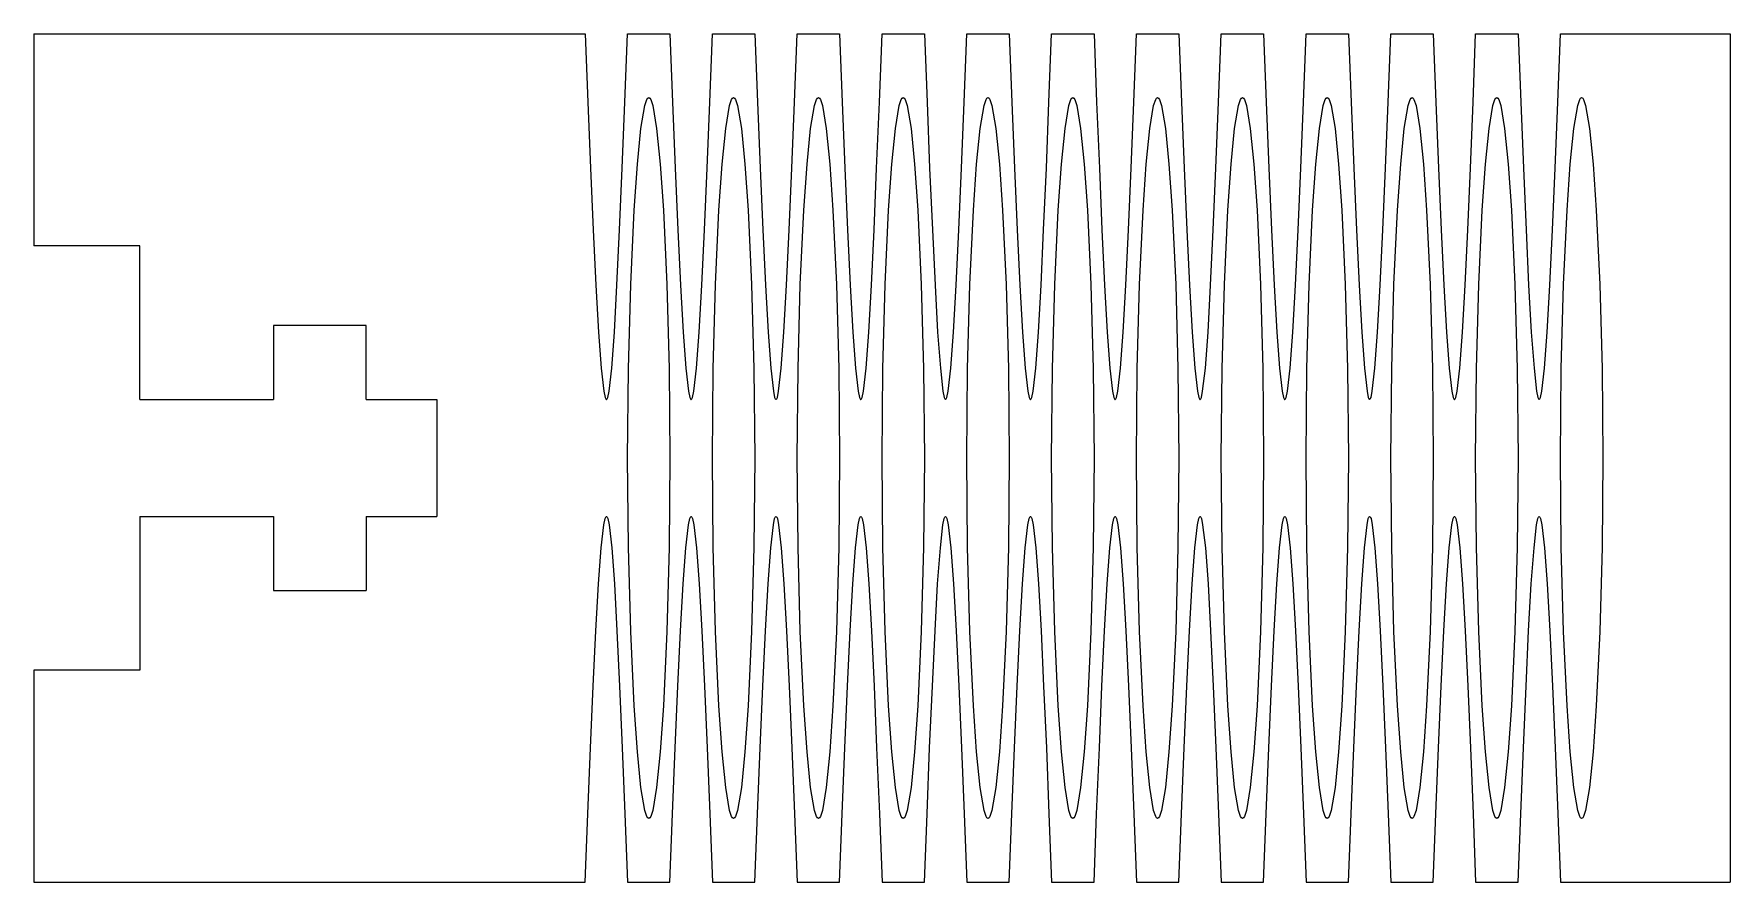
# Model space of a CAD drawing. Extents: x 0 to 2, y 0 to 1.
import ezdxf

# ---------------------------------------------------------------- set-up
doc = ezdxf.new("R2010")
doc.units = 0
doc.layers.add('VISIBLE', color=7, linetype='CONTINUOUS')

msp = doc.modelspace()

# ---------------------------------------------------------------- linework, layer by layer
at = {"layer": 'VISIBLE'}
for p, q in [((0, 1, 0.125), (0.65, 1, 0.125)), ((0, 1, 0.125), (0, 0.75, 0.125)), ((0.7, 1, 0.125), (0.75, 1, 0.125)), ((0.8, 1, 0.125), (0.85, 1, 0.125)), ((0.9, 1, 0.125), (0.95, 1, 0.125)), ((1, 1, 0.125), (1.05, 1, 0.125)), ((1.1, 1, 0.125), (1.15, 1, 0.125)), ((1.2, 1, 0.125), (1.25, 1, 0.125)), ((1.3, 1, 0.125), (1.35, 1, 0.125)), ((1.4, 1, 0.125), (1.45, 1, 0.125)), ((1.5, 1, 0.125), (1.55, 1, 0.125)), ((1.6, 1, 0.125), (1.65, 1, 0.125)), ((1.7, 1, 0.125), (1.75, 1, 0.125)), ((1.8, 1, 0.125), (2, 1, 0.125)), ((2, 1, 0.125), (2, 0, 0.125)), ((0.125, 0.75, 0.125), (0, 0.75, 0.125)), ((0.125, 0.569, 0.125), (0.125, 0.75, 0.125)), ((0.2823, 0.6562, 0.125), (0.2823, 0.569, 0.125)), ((0.3917, 0.6562, 0.125), (0.2823, 0.6562, 0.125)), ((0.3917, 0.569, 0.125), (0.3917, 0.6562, 0.125)), ((0.125, 0.569, 0.125), (0.2823, 0.569, 0.125)), ((0.3917, 0.569, 0.125), (0.475, 0.569, 0.125)), ((0.475, 0.569, 0.125), (0.475, 0.431, 0.125)), ((0.125, 0.431, 0.125), (0.2823, 0.431, 0.125)), ((0.125, 0.431, 0.125), (0.125, 0.25, 0.125)), ((0.2823, 0.431, 0.125), (0.2823, 0.3438, 0.125)), ((0.3917, 0.431, 0.125), (0.475, 0.431, 0.125)), ((0.3917, 0.431, 0.125), (0.3917, 0.3438, 0.125)), ((0.2823, 0.3438, 0.125), (0.3917, 0.3438, 0.125)), ((0.125, 0.25, 0.125), (0, 0.25, 0.125)), ((0, 0.25, 0.125), (0, 0, 0.125)), ((0, 0, 0.125), (0.65, 0, 0.125)), ((0.7, 0, 0.125), (0.75, 0, 0.125)), ((0.8, 0, 0.125), (0.85, 0, 0.125)), ((0.9, 0, 0.125), (0.95, 0, 0.125)), ((1, 0, 0.125), (1.05, 0, 0.125)), ((1.1, 0, 0.125), (1.15, 0, 0.125)), ((1.2, 0, 0.125), (1.25, 0, 0.125)), ((1.3, 0, 0.125), (1.35, 0, 0.125)), ((1.4, 0, 0.125), (1.45, 0, 0.125)), ((1.5, 0, 0.125), (1.55, 0, 0.125)), ((1.6, 0, 0.125), (1.65, 0, 0.125)), ((1.7, 0, 0.125), (1.75, 0, 0.125)), ((1.8, 0, 0.125), (2, 0, 0.125))]:
    msp.add_line(p, q, dxfattribs=at)
for points in [[(0.65, 1, 0.125), (0.6531, 0.9196, 0.125), (0.6562, 0.8417, 0.125), (0.6594, 0.7689, 0.125), (0.6625, 0.7037, 0.125), (0.6656, 0.6485, 0.125), (0.6688, 0.606, 0.125), (0.6719, 0.5787, 0.125), (0.6734, 0.5715, 0.125), (0.6742, 0.5696, 0.125), (0.6747, 0.5691, 0.125), (0.675, 0.569, 0.125), (0.6754, 0.5692, 0.125), (0.6758, 0.5696, 0.125), (0.6766, 0.5715, 0.125), (0.6781, 0.5787, 0.125), (0.6813, 0.606, 0.125), (0.6844, 0.6485, 0.125), (0.6875, 0.7037, 0.125), (0.6906, 0.7689, 0.125), (0.6937, 0.8417, 0.125), (0.6969, 0.9196, 0.125), (0.7, 1, 0.125)], [(0.75, 1, 0.125), (0.7531, 0.9196, 0.125), (0.7562, 0.8417, 0.125), (0.7594, 0.7689, 0.125), (0.7625, 0.7037, 0.125), (0.7656, 0.6485, 0.125), (0.7688, 0.606, 0.125), (0.7719, 0.5787, 0.125), (0.7734, 0.5715, 0.125), (0.7742, 0.5696, 0.125), (0.7747, 0.5691, 0.125), (0.775, 0.569, 0.125), (0.7754, 0.5692, 0.125), (0.7758, 0.5696, 0.125), (0.7766, 0.5715, 0.125), (0.7781, 0.5787, 0.125), (0.7812, 0.606, 0.125), (0.7844, 0.6485, 0.125), (0.7875, 0.7037, 0.125), (0.7906, 0.7689, 0.125), (0.7937, 0.8417, 0.125), (0.7969, 0.9196, 0.125), (0.8, 1, 0.125)], [(0.85, 1, 0.125), (0.8531, 0.9196, 0.125), (0.8562, 0.8417, 0.125), (0.8594, 0.7689, 0.125), (0.8625, 0.7037, 0.125), (0.8656, 0.6485, 0.125), (0.8688, 0.606, 0.125), (0.8719, 0.5787, 0.125), (0.8734, 0.5715, 0.125), (0.8742, 0.5696, 0.125), (0.8747, 0.5691, 0.125), (0.875, 0.569, 0.125), (0.8754, 0.5692, 0.125), (0.8758, 0.5696, 0.125), (0.8766, 0.5715, 0.125), (0.8781, 0.5787, 0.125), (0.8813, 0.606, 0.125), (0.8844, 0.6485, 0.125), (0.8875, 0.7037, 0.125), (0.8906, 0.7689, 0.125), (0.8937, 0.8417, 0.125), (0.8969, 0.9196, 0.125), (0.9, 1, 0.125)], [(0.95, 1, 0.125), (0.9531, 0.9196, 0.125), (0.9562, 0.8417, 0.125), (0.9594, 0.7689, 0.125), (0.9625, 0.7037, 0.125), (0.9656, 0.6485, 0.125), (0.9688, 0.606, 0.125), (0.9719, 0.5787, 0.125), (0.9734, 0.5715, 0.125), (0.9742, 0.5696, 0.125), (0.9747, 0.5691, 0.125), (0.975, 0.569, 0.125), (0.9754, 0.5692, 0.125), (0.9758, 0.5696, 0.125), (0.9766, 0.5715, 0.125), (0.9781, 0.5787, 0.125), (0.9812, 0.606, 0.125), (0.9844, 0.6485, 0.125), (0.9875, 0.7037, 0.125), (0.9906, 0.7689, 0.125), (0.9937, 0.8417, 0.125), (0.9969, 0.9196, 0.125), (1, 1, 0.125)], [(1.05, 1, 0.125), (1.0531, 0.9196, 0.125), (1.0562, 0.8417, 0.125), (1.0594, 0.7689, 0.125), (1.0625, 0.7037, 0.125), (1.0656, 0.6485, 0.125), (1.0688, 0.606, 0.125), (1.0719, 0.5787, 0.125), (1.0734, 0.5715, 0.125), (1.0742, 0.5696, 0.125), (1.0747, 0.5691, 0.125), (1.075, 0.569, 0.125), (1.0754, 0.5692, 0.125), (1.0758, 0.5696, 0.125), (1.0766, 0.5715, 0.125), (1.0781, 0.5787, 0.125), (1.0813, 0.606, 0.125), (1.0844, 0.6485, 0.125), (1.0875, 0.7037, 0.125), (1.0906, 0.7689, 0.125), (1.0938, 0.8417, 0.125), (1.0969, 0.9196, 0.125), (1.1, 1, 0.125)], [(1.15, 1, 0.125), (1.1531, 0.9196, 0.125), (1.1562, 0.8417, 0.125), (1.1594, 0.7689, 0.125), (1.1625, 0.7037, 0.125), (1.1656, 0.6485, 0.125), (1.1687, 0.606, 0.125), (1.1719, 0.5787, 0.125), (1.1734, 0.5715, 0.125), (1.1742, 0.5696, 0.125), (1.1747, 0.5691, 0.125), (1.175, 0.569, 0.125), (1.1754, 0.5692, 0.125), (1.1758, 0.5696, 0.125), (1.1766, 0.5715, 0.125), (1.1781, 0.5787, 0.125), (1.1812, 0.606, 0.125), (1.1844, 0.6485, 0.125), (1.1875, 0.7037, 0.125), (1.1906, 0.7689, 0.125), (1.1938, 0.8417, 0.125), (1.1969, 0.9196, 0.125), (1.2, 1, 0.125)], [(1.25, 1, 0.125), (1.2531, 0.9196, 0.125), (1.2563, 0.8417, 0.125), (1.2594, 0.7689, 0.125), (1.2625, 0.7037, 0.125), (1.2656, 0.6485, 0.125), (1.2688, 0.606, 0.125), (1.2719, 0.5787, 0.125), (1.2734, 0.5715, 0.125), (1.2742, 0.5696, 0.125), (1.2747, 0.5691, 0.125), (1.275, 0.569, 0.125), (1.2754, 0.5692, 0.125), (1.2758, 0.5696, 0.125), (1.2766, 0.5715, 0.125), (1.2781, 0.5787, 0.125), (1.2812, 0.606, 0.125), (1.2844, 0.6485, 0.125), (1.2875, 0.7037, 0.125), (1.2906, 0.7689, 0.125), (1.2937, 0.8417, 0.125), (1.2969, 0.9196, 0.125), (1.3, 1, 0.125)], [(1.35, 1, 0.125), (1.3531, 0.9196, 0.125), (1.3562, 0.8417, 0.125), (1.3594, 0.7689, 0.125), (1.3625, 0.7037, 0.125), (1.3656, 0.6485, 0.125), (1.3687, 0.606, 0.125), (1.3719, 0.5787, 0.125), (1.3734, 0.5715, 0.125), (1.3742, 0.5696, 0.125), (1.3747, 0.5691, 0.125), (1.375, 0.569, 0.125), (1.3754, 0.5692, 0.125), (1.3758, 0.5696, 0.125), (1.3766, 0.5715, 0.125), (1.3781, 0.5787, 0.125), (1.3813, 0.606, 0.125), (1.3844, 0.6485, 0.125), (1.3875, 0.7037, 0.125), (1.3906, 0.7689, 0.125), (1.3938, 0.8417, 0.125), (1.3969, 0.9196, 0.125), (1.4, 1, 0.125)], [(1.45, 1, 0.125), (1.4531, 0.9196, 0.125), (1.4563, 0.8417, 0.125), (1.4594, 0.7689, 0.125), (1.4625, 0.7037, 0.125), (1.4656, 0.6485, 0.125), (1.4688, 0.606, 0.125), (1.4719, 0.5787, 0.125), (1.4734, 0.5715, 0.125), (1.4742, 0.5696, 0.125), (1.4747, 0.5691, 0.125), (1.475, 0.569, 0.125), (1.4754, 0.5692, 0.125), (1.4758, 0.5696, 0.125), (1.4766, 0.5715, 0.125), (1.4781, 0.5787, 0.125), (1.4812, 0.606, 0.125), (1.4844, 0.6485, 0.125), (1.4875, 0.7037, 0.125), (1.4906, 0.7689, 0.125), (1.4937, 0.8417, 0.125), (1.4969, 0.9196, 0.125), (1.5, 1, 0.125)], [(1.55, 1, 0.125), (1.5531, 0.9196, 0.125), (1.5562, 0.8417, 0.125), (1.5594, 0.7689, 0.125), (1.5625, 0.7037, 0.125), (1.5656, 0.6485, 0.125), (1.5688, 0.606, 0.125), (1.5719, 0.5787, 0.125), (1.5734, 0.5715, 0.125), (1.5742, 0.5696, 0.125), (1.5747, 0.5691, 0.125), (1.575, 0.569, 0.125), (1.5754, 0.5692, 0.125), (1.5758, 0.5696, 0.125), (1.5766, 0.5715, 0.125), (1.5781, 0.5787, 0.125), (1.5813, 0.606, 0.125), (1.5844, 0.6485, 0.125), (1.5875, 0.7037, 0.125), (1.5906, 0.7689, 0.125), (1.5938, 0.8417, 0.125), (1.5969, 0.9196, 0.125), (1.6, 1, 0.125)], [(1.65, 1, 0.125), (1.6531, 0.9196, 0.125), (1.6562, 0.8417, 0.125), (1.6594, 0.7689, 0.125), (1.6625, 0.7037, 0.125), (1.6656, 0.6485, 0.125), (1.6688, 0.606, 0.125), (1.6719, 0.5787, 0.125), (1.6734, 0.5715, 0.125), (1.6742, 0.5696, 0.125), (1.6747, 0.5691, 0.125), (1.675, 0.569, 0.125), (1.6754, 0.5692, 0.125), (1.6758, 0.5696, 0.125), (1.6766, 0.5715, 0.125), (1.6781, 0.5787, 0.125), (1.6812, 0.606, 0.125), (1.6844, 0.6485, 0.125), (1.6875, 0.7037, 0.125), (1.6906, 0.7689, 0.125), (1.6938, 0.8417, 0.125), (1.6969, 0.9196, 0.125), (1.7, 1, 0.125)], [(1.75, 1, 0.125), (1.7531, 0.9196, 0.125), (1.7563, 0.8417, 0.125), (1.7594, 0.7689, 0.125), (1.7625, 0.7037, 0.125), (1.7656, 0.6485, 0.125), (1.7688, 0.606, 0.125), (1.7719, 0.5787, 0.125), (1.7734, 0.5715, 0.125), (1.7742, 0.5696, 0.125), (1.7747, 0.5691, 0.125), (1.775, 0.569, 0.125), (1.7754, 0.5692, 0.125), (1.7758, 0.5696, 0.125), (1.7766, 0.5715, 0.125), (1.7781, 0.5787, 0.125), (1.7812, 0.606, 0.125), (1.7844, 0.6485, 0.125), (1.7875, 0.7037, 0.125), (1.7906, 0.7689, 0.125), (1.7937, 0.8417, 0.125), (1.7969, 0.9196, 0.125), (1.8, 1, 0.125)], [(0.725, 0.075, 0.125), (0.7238, 0.0756, 0.125), (0.7227, 0.0774, 0.125), (0.7203, 0.0845, 0.125), (0.7158, 0.1115, 0.125), (0.7116, 0.1534, 0.125), (0.7078, 0.2078, 0.125), (0.7037, 0.2954, 0.125), (0.701, 0.3947, 0.125), (0.7, 0.5, 0.125), (0.701, 0.6053, 0.125), (0.7037, 0.7046, 0.125), (0.7078, 0.7922, 0.125), (0.7116, 0.8466, 0.125), (0.7158, 0.8885, 0.125), (0.7203, 0.9155, 0.125), (0.7227, 0.9226, 0.125), (0.7238, 0.9244, 0.125), (0.725, 0.925, 0.125), (0.7262, 0.9244, 0.125), (0.7273, 0.9226, 0.125), (0.7297, 0.9155, 0.125), (0.7342, 0.8885, 0.125), (0.7384, 0.8466, 0.125), (0.7422, 0.7922, 0.125), (0.7463, 0.7046, 0.125), (0.749, 0.6053, 0.125), (0.75, 0.5, 0.125), (0.749, 0.3947, 0.125), (0.7463, 0.2954, 0.125), (0.7422, 0.2078, 0.125), (0.7384, 0.1534, 0.125), (0.7342, 0.1115, 0.125), (0.7297, 0.0845, 0.125), (0.7273, 0.0774, 0.125), (0.7262, 0.0756, 0.125), (0.725, 0.075, 0.125)], [(0.825, 0.075, 0.125), (0.8238, 0.0756, 0.125), (0.8227, 0.0774, 0.125), (0.8203, 0.0845, 0.125), (0.8158, 0.1115, 0.125), (0.8116, 0.1534, 0.125), (0.8078, 0.2078, 0.125), (0.8037, 0.2954, 0.125), (0.801, 0.3947, 0.125), (0.8, 0.5, 0.125), (0.801, 0.6053, 0.125), (0.8037, 0.7046, 0.125), (0.8078, 0.7922, 0.125), (0.8116, 0.8466, 0.125), (0.8158, 0.8885, 0.125), (0.8203, 0.9155, 0.125), (0.8227, 0.9226, 0.125), (0.8238, 0.9244, 0.125), (0.825, 0.925, 0.125), (0.8262, 0.9244, 0.125), (0.8273, 0.9226, 0.125), (0.8297, 0.9155, 0.125), (0.8342, 0.8885, 0.125), (0.8384, 0.8466, 0.125), (0.8422, 0.7922, 0.125), (0.8463, 0.7046, 0.125), (0.849, 0.6053, 0.125), (0.85, 0.5, 0.125), (0.849, 0.3947, 0.125), (0.8463, 0.2954, 0.125), (0.8422, 0.2078, 0.125), (0.8384, 0.1534, 0.125), (0.8342, 0.1115, 0.125), (0.8297, 0.0845, 0.125), (0.8273, 0.0774, 0.125), (0.8262, 0.0756, 0.125), (0.825, 0.075, 0.125)], [(0.925, 0.075, 0.125), (0.9238, 0.0756, 0.125), (0.9227, 0.0774, 0.125), (0.9203, 0.0845, 0.125), (0.9158, 0.1115, 0.125), (0.9116, 0.1534, 0.125), (0.9078, 0.2078, 0.125), (0.9037, 0.2954, 0.125), (0.901, 0.3947, 0.125), (0.9, 0.5, 0.125), (0.901, 0.6053, 0.125), (0.9037, 0.7046, 0.125), (0.9078, 0.7922, 0.125), (0.9116, 0.8466, 0.125), (0.9158, 0.8885, 0.125), (0.9203, 0.9155, 0.125), (0.9227, 0.9226, 0.125), (0.9238, 0.9244, 0.125), (0.925, 0.925, 0.125), (0.9262, 0.9244, 0.125), (0.9273, 0.9226, 0.125), (0.9297, 0.9155, 0.125), (0.9342, 0.8885, 0.125), (0.9384, 0.8466, 0.125), (0.9422, 0.7922, 0.125), (0.9463, 0.7046, 0.125), (0.949, 0.6053, 0.125), (0.95, 0.5, 0.125), (0.949, 0.3947, 0.125), (0.9463, 0.2954, 0.125), (0.9422, 0.2078, 0.125), (0.9384, 0.1534, 0.125), (0.9342, 0.1115, 0.125), (0.9297, 0.0845, 0.125), (0.9273, 0.0774, 0.125), (0.9262, 0.0756, 0.125), (0.925, 0.075, 0.125)], [(1.025, 0.075, 0.125), (1.0238, 0.0756, 0.125), (1.0227, 0.0774, 0.125), (1.0203, 0.0845, 0.125), (1.0158, 0.1115, 0.125), (1.0116, 0.1534, 0.125), (1.0078, 0.2078, 0.125), (1.0037, 0.2954, 0.125), (1.001, 0.3947, 0.125), (1, 0.5, 0.125), (1.001, 0.6053, 0.125), (1.0037, 0.7046, 0.125), (1.0078, 0.7922, 0.125), (1.0116, 0.8466, 0.125), (1.0158, 0.8885, 0.125), (1.0203, 0.9155, 0.125), (1.0227, 0.9226, 0.125), (1.0238, 0.9244, 0.125), (1.025, 0.925, 0.125), (1.0262, 0.9244, 0.125), (1.0273, 0.9226, 0.125), (1.0297, 0.9155, 0.125), (1.0342, 0.8885, 0.125), (1.0384, 0.8466, 0.125), (1.0422, 0.7922, 0.125), (1.0463, 0.7046, 0.125), (1.049, 0.6053, 0.125), (1.05, 0.5, 0.125), (1.049, 0.3947, 0.125), (1.0463, 0.2954, 0.125), (1.0422, 0.2078, 0.125), (1.0384, 0.1534, 0.125), (1.0342, 0.1115, 0.125), (1.0297, 0.0845, 0.125), (1.0273, 0.0774, 0.125), (1.0262, 0.0756, 0.125), (1.025, 0.075, 0.125)], [(1.125, 0.075, 0.125), (1.1238, 0.0756, 0.125), (1.1227, 0.0774, 0.125), (1.1203, 0.0845, 0.125), (1.1158, 0.1115, 0.125), (1.1116, 0.1534, 0.125), (1.1078, 0.2078, 0.125), (1.1037, 0.2954, 0.125), (1.101, 0.3947, 0.125), (1.1, 0.5, 0.125), (1.101, 0.6053, 0.125), (1.1037, 0.7046, 0.125), (1.1078, 0.7922, 0.125), (1.1116, 0.8466, 0.125), (1.1158, 0.8885, 0.125), (1.1203, 0.9155, 0.125), (1.1227, 0.9226, 0.125), (1.1238, 0.9244, 0.125), (1.125, 0.925, 0.125), (1.1262, 0.9244, 0.125), (1.1273, 0.9226, 0.125), (1.1297, 0.9155, 0.125), (1.1342, 0.8885, 0.125), (1.1384, 0.8466, 0.125), (1.1422, 0.7922, 0.125), (1.1463, 0.7046, 0.125), (1.149, 0.6053, 0.125), (1.15, 0.5, 0.125), (1.149, 0.3947, 0.125), (1.1463, 0.2954, 0.125), (1.1422, 0.2078, 0.125), (1.1384, 0.1534, 0.125), (1.1342, 0.1115, 0.125), (1.1297, 0.0845, 0.125), (1.1273, 0.0774, 0.125), (1.1262, 0.0756, 0.125), (1.125, 0.075, 0.125)], [(1.225, 0.075, 0.125), (1.2238, 0.0756, 0.125), (1.2227, 0.0774, 0.125), (1.2203, 0.0845, 0.125), (1.2158, 0.1115, 0.125), (1.2116, 0.1534, 0.125), (1.2078, 0.2078, 0.125), (1.2037, 0.2954, 0.125), (1.201, 0.3947, 0.125), (1.2, 0.5, 0.125), (1.201, 0.6053, 0.125), (1.2037, 0.7046, 0.125), (1.2078, 0.7922, 0.125), (1.2116, 0.8466, 0.125), (1.2158, 0.8885, 0.125), (1.2203, 0.9155, 0.125), (1.2227, 0.9226, 0.125), (1.2238, 0.9244, 0.125), (1.225, 0.925, 0.125), (1.2262, 0.9244, 0.125), (1.2273, 0.9226, 0.125), (1.2297, 0.9155, 0.125), (1.2342, 0.8885, 0.125), (1.2384, 0.8466, 0.125), (1.2422, 0.7922, 0.125), (1.2463, 0.7046, 0.125), (1.249, 0.6053, 0.125), (1.25, 0.5, 0.125), (1.249, 0.3947, 0.125), (1.2463, 0.2954, 0.125), (1.2422, 0.2078, 0.125), (1.2384, 0.1534, 0.125), (1.2342, 0.1115, 0.125), (1.2297, 0.0845, 0.125), (1.2273, 0.0774, 0.125), (1.2262, 0.0756, 0.125), (1.225, 0.075, 0.125)], [(1.325, 0.075, 0.125), (1.3238, 0.0756, 0.125), (1.3227, 0.0774, 0.125), (1.3203, 0.0845, 0.125), (1.3158, 0.1115, 0.125), (1.3116, 0.1534, 0.125), (1.3078, 0.2078, 0.125), (1.3037, 0.2954, 0.125), (1.301, 0.3947, 0.125), (1.3, 0.5, 0.125), (1.301, 0.6053, 0.125), (1.3037, 0.7046, 0.125), (1.3078, 0.7922, 0.125), (1.3116, 0.8466, 0.125), (1.3158, 0.8885, 0.125), (1.3203, 0.9155, 0.125), (1.3227, 0.9226, 0.125), (1.3238, 0.9244, 0.125), (1.325, 0.925, 0.125), (1.3262, 0.9244, 0.125), (1.3273, 0.9226, 0.125), (1.3297, 0.9155, 0.125), (1.3342, 0.8885, 0.125), (1.3384, 0.8466, 0.125), (1.3422, 0.7922, 0.125), (1.3463, 0.7046, 0.125), (1.349, 0.6053, 0.125), (1.35, 0.5, 0.125), (1.349, 0.3947, 0.125), (1.3463, 0.2954, 0.125), (1.3422, 0.2078, 0.125), (1.3384, 0.1534, 0.125), (1.3342, 0.1115, 0.125), (1.3297, 0.0845, 0.125), (1.3273, 0.0774, 0.125), (1.3262, 0.0756, 0.125), (1.325, 0.075, 0.125)], [(1.425, 0.075, 0.125), (1.4238, 0.0756, 0.125), (1.4227, 0.0774, 0.125), (1.4203, 0.0845, 0.125), (1.4158, 0.1115, 0.125), (1.4116, 0.1534, 0.125), (1.4078, 0.2078, 0.125), (1.4037, 0.2954, 0.125), (1.401, 0.3947, 0.125), (1.4, 0.5, 0.125), (1.401, 0.6053, 0.125), (1.4037, 0.7046, 0.125), (1.4078, 0.7922, 0.125), (1.4116, 0.8466, 0.125), (1.4158, 0.8885, 0.125), (1.4203, 0.9155, 0.125), (1.4227, 0.9226, 0.125), (1.4238, 0.9244, 0.125), (1.425, 0.925, 0.125), (1.4262, 0.9244, 0.125), (1.4273, 0.9226, 0.125), (1.4297, 0.9155, 0.125), (1.4342, 0.8885, 0.125), (1.4384, 0.8466, 0.125), (1.4422, 0.7922, 0.125), (1.4463, 0.7046, 0.125), (1.449, 0.6053, 0.125), (1.45, 0.5, 0.125), (1.449, 0.3947, 0.125), (1.4463, 0.2954, 0.125), (1.4422, 0.2078, 0.125), (1.4384, 0.1534, 0.125), (1.4342, 0.1115, 0.125), (1.4297, 0.0845, 0.125), (1.4273, 0.0774, 0.125), (1.4262, 0.0756, 0.125), (1.425, 0.075, 0.125)], [(1.525, 0.075, 0.125), (1.5238, 0.0756, 0.125), (1.5227, 0.0774, 0.125), (1.5203, 0.0845, 0.125), (1.5158, 0.1115, 0.125), (1.5116, 0.1534, 0.125), (1.5078, 0.2078, 0.125), (1.5037, 0.2954, 0.125), (1.501, 0.3947, 0.125), (1.5, 0.5, 0.125), (1.501, 0.6053, 0.125), (1.5037, 0.7046, 0.125), (1.5078, 0.7922, 0.125), (1.5116, 0.8466, 0.125), (1.5158, 0.8885, 0.125), (1.5203, 0.9155, 0.125), (1.5227, 0.9226, 0.125), (1.5238, 0.9244, 0.125), (1.525, 0.925, 0.125), (1.5262, 0.9244, 0.125), (1.5273, 0.9226, 0.125), (1.5297, 0.9155, 0.125), (1.5342, 0.8885, 0.125), (1.5384, 0.8466, 0.125), (1.5422, 0.7922, 0.125), (1.5463, 0.7046, 0.125), (1.549, 0.6053, 0.125), (1.55, 0.5, 0.125), (1.549, 0.3947, 0.125), (1.5463, 0.2954, 0.125), (1.5422, 0.2078, 0.125), (1.5384, 0.1534, 0.125), (1.5342, 0.1115, 0.125), (1.5297, 0.0845, 0.125), (1.5273, 0.0774, 0.125), (1.5262, 0.0756, 0.125), (1.525, 0.075, 0.125)], [(1.625, 0.075, 0.125), (1.6238, 0.0756, 0.125), (1.6227, 0.0774, 0.125), (1.6203, 0.0845, 0.125), (1.6158, 0.1115, 0.125), (1.6116, 0.1534, 0.125), (1.6078, 0.2078, 0.125), (1.6037, 0.2954, 0.125), (1.601, 0.3947, 0.125), (1.6, 0.5, 0.125), (1.601, 0.6053, 0.125), (1.6037, 0.7046, 0.125), (1.6078, 0.7922, 0.125), (1.6116, 0.8466, 0.125), (1.6158, 0.8885, 0.125), (1.6203, 0.9155, 0.125), (1.6227, 0.9226, 0.125), (1.6238, 0.9244, 0.125), (1.625, 0.925, 0.125), (1.6262, 0.9244, 0.125), (1.6273, 0.9226, 0.125), (1.6297, 0.9155, 0.125), (1.6342, 0.8885, 0.125), (1.6384, 0.8466, 0.125), (1.6422, 0.7922, 0.125), (1.6463, 0.7046, 0.125), (1.649, 0.6053, 0.125), (1.65, 0.5, 0.125), (1.649, 0.3947, 0.125), (1.6463, 0.2954, 0.125), (1.6422, 0.2078, 0.125), (1.6384, 0.1534, 0.125), (1.6342, 0.1115, 0.125), (1.6297, 0.0845, 0.125), (1.6273, 0.0774, 0.125), (1.6262, 0.0756, 0.125), (1.625, 0.075, 0.125)], [(1.725, 0.075, 0.125), (1.7238, 0.0756, 0.125), (1.7227, 0.0774, 0.125), (1.7203, 0.0845, 0.125), (1.7158, 0.1115, 0.125), (1.7116, 0.1534, 0.125), (1.7078, 0.2078, 0.125), (1.7037, 0.2954, 0.125), (1.701, 0.3947, 0.125), (1.7, 0.5, 0.125), (1.701, 0.6053, 0.125), (1.7037, 0.7046, 0.125), (1.7078, 0.7922, 0.125), (1.7116, 0.8466, 0.125), (1.7158, 0.8885, 0.125), (1.7203, 0.9155, 0.125), (1.7227, 0.9226, 0.125), (1.7238, 0.9244, 0.125), (1.725, 0.925, 0.125), (1.7262, 0.9244, 0.125), (1.7273, 0.9226, 0.125), (1.7297, 0.9155, 0.125), (1.7342, 0.8885, 0.125), (1.7384, 0.8466, 0.125), (1.7422, 0.7922, 0.125), (1.7463, 0.7046, 0.125), (1.749, 0.6053, 0.125), (1.75, 0.5, 0.125), (1.749, 0.3947, 0.125), (1.7463, 0.2954, 0.125), (1.7422, 0.2078, 0.125), (1.7384, 0.1534, 0.125), (1.7342, 0.1115, 0.125), (1.7297, 0.0845, 0.125), (1.7273, 0.0774, 0.125), (1.7262, 0.0756, 0.125), (1.725, 0.075, 0.125)], [(1.825, 0.075, 0.125), (1.8238, 0.0756, 0.125), (1.8227, 0.0774, 0.125), (1.8203, 0.0845, 0.125), (1.8158, 0.1115, 0.125), (1.8116, 0.1534, 0.125), (1.8078, 0.2078, 0.125), (1.8037, 0.2954, 0.125), (1.801, 0.3947, 0.125), (1.8, 0.5, 0.125), (1.801, 0.6053, 0.125), (1.8037, 0.7046, 0.125), (1.8078, 0.7922, 0.125), (1.8116, 0.8466, 0.125), (1.8158, 0.8885, 0.125), (1.8203, 0.9155, 0.125), (1.8227, 0.9226, 0.125), (1.8238, 0.9244, 0.125), (1.825, 0.925, 0.125), (1.8262, 0.9244, 0.125), (1.8273, 0.9226, 0.125), (1.8297, 0.9155, 0.125), (1.8342, 0.8885, 0.125), (1.8384, 0.8466, 0.125), (1.8422, 0.7922, 0.125), (1.8463, 0.7046, 0.125), (1.849, 0.6053, 0.125), (1.85, 0.5, 0.125), (1.849, 0.3947, 0.125), (1.8463, 0.2954, 0.125), (1.8422, 0.2078, 0.125), (1.8384, 0.1534, 0.125), (1.8342, 0.1115, 0.125), (1.8297, 0.0845, 0.125), (1.8273, 0.0774, 0.125), (1.8262, 0.0756, 0.125), (1.825, 0.075, 0.125)], [(0.65, 0, 0.125), (0.6531, 0.0804, 0.125), (0.6562, 0.1583, 0.125), (0.6594, 0.2311, 0.125), (0.6625, 0.2963, 0.125), (0.6656, 0.3515, 0.125), (0.6688, 0.394, 0.125), (0.6719, 0.4213, 0.125), (0.6734, 0.4285, 0.125), (0.6742, 0.4304, 0.125), (0.6747, 0.4309, 0.125), (0.675, 0.431, 0.125), (0.6754, 0.4308, 0.125), (0.6758, 0.4304, 0.125), (0.6766, 0.4285, 0.125), (0.6781, 0.4213, 0.125), (0.6813, 0.394, 0.125), (0.6844, 0.3515, 0.125), (0.6875, 0.2963, 0.125), (0.6906, 0.2311, 0.125), (0.6937, 0.1583, 0.125), (0.6969, 0.0804, 0.125), (0.7, 0, 0.125)], [(0.75, 0, 0.125), (0.7531, 0.0804, 0.125), (0.7562, 0.1583, 0.125), (0.7594, 0.2311, 0.125), (0.7625, 0.2963, 0.125), (0.7656, 0.3515, 0.125), (0.7688, 0.394, 0.125), (0.7719, 0.4213, 0.125), (0.7734, 0.4285, 0.125), (0.7742, 0.4304, 0.125), (0.7747, 0.4309, 0.125), (0.775, 0.431, 0.125), (0.7754, 0.4308, 0.125), (0.7758, 0.4304, 0.125), (0.7766, 0.4285, 0.125), (0.7781, 0.4213, 0.125), (0.7812, 0.394, 0.125), (0.7844, 0.3515, 0.125), (0.7875, 0.2963, 0.125), (0.7906, 0.2311, 0.125), (0.7937, 0.1583, 0.125), (0.7969, 0.0804, 0.125), (0.8, 0, 0.125)], [(0.85, 0, 0.125), (0.8531, 0.0804, 0.125), (0.8562, 0.1583, 0.125), (0.8594, 0.2311, 0.125), (0.8625, 0.2963, 0.125), (0.8656, 0.3515, 0.125), (0.8688, 0.394, 0.125), (0.8719, 0.4213, 0.125), (0.8734, 0.4285, 0.125), (0.8742, 0.4304, 0.125), (0.8747, 0.4309, 0.125), (0.875, 0.431, 0.125), (0.8754, 0.4308, 0.125), (0.8758, 0.4304, 0.125), (0.8766, 0.4285, 0.125), (0.8781, 0.4213, 0.125), (0.8813, 0.394, 0.125), (0.8844, 0.3515, 0.125), (0.8875, 0.2963, 0.125), (0.8906, 0.2311, 0.125), (0.8937, 0.1583, 0.125), (0.8969, 0.0804, 0.125), (0.9, 0, 0.125)], [(0.95, 0, 0.125), (0.9531, 0.0804, 0.125), (0.9562, 0.1583, 0.125), (0.9594, 0.2311, 0.125), (0.9625, 0.2963, 0.125), (0.9656, 0.3515, 0.125), (0.9688, 0.394, 0.125), (0.9719, 0.4213, 0.125), (0.9734, 0.4285, 0.125), (0.9742, 0.4304, 0.125), (0.9747, 0.4309, 0.125), (0.975, 0.431, 0.125), (0.9754, 0.4308, 0.125), (0.9758, 0.4304, 0.125), (0.9766, 0.4285, 0.125), (0.9781, 0.4213, 0.125), (0.9812, 0.394, 0.125), (0.9844, 0.3515, 0.125), (0.9875, 0.2963, 0.125), (0.9906, 0.2311, 0.125), (0.9937, 0.1583, 0.125), (0.9969, 0.0804, 0.125), (1, 0, 0.125)], [(1.05, 0, 0.125), (1.0531, 0.0804, 0.125), (1.0562, 0.1583, 0.125), (1.0594, 0.2311, 0.125), (1.0625, 0.2963, 0.125), (1.0656, 0.3515, 0.125), (1.0688, 0.394, 0.125), (1.0719, 0.4213, 0.125), (1.0734, 0.4285, 0.125), (1.0742, 0.4304, 0.125), (1.0747, 0.4309, 0.125), (1.075, 0.431, 0.125), (1.0754, 0.4308, 0.125), (1.0758, 0.4304, 0.125), (1.0766, 0.4285, 0.125), (1.0781, 0.4213, 0.125), (1.0813, 0.394, 0.125), (1.0844, 0.3515, 0.125), (1.0875, 0.2963, 0.125), (1.0906, 0.2311, 0.125), (1.0938, 0.1583, 0.125), (1.0969, 0.0804, 0.125), (1.1, 0, 0.125)], [(1.15, 0, 0.125), (1.1531, 0.0804, 0.125), (1.1562, 0.1583, 0.125), (1.1594, 0.2311, 0.125), (1.1625, 0.2963, 0.125), (1.1656, 0.3515, 0.125), (1.1687, 0.394, 0.125), (1.1719, 0.4213, 0.125), (1.1734, 0.4285, 0.125), (1.1742, 0.4304, 0.125), (1.1747, 0.4309, 0.125), (1.175, 0.431, 0.125), (1.1754, 0.4308, 0.125), (1.1758, 0.4304, 0.125), (1.1766, 0.4285, 0.125), (1.1781, 0.4213, 0.125), (1.1812, 0.394, 0.125), (1.1844, 0.3515, 0.125), (1.1875, 0.2963, 0.125), (1.1906, 0.2311, 0.125), (1.1938, 0.1583, 0.125), (1.1969, 0.0804, 0.125), (1.2, 0, 0.125)], [(1.25, 0, 0.125), (1.2531, 0.0804, 0.125), (1.2563, 0.1583, 0.125), (1.2594, 0.2311, 0.125), (1.2625, 0.2963, 0.125), (1.2656, 0.3515, 0.125), (1.2688, 0.394, 0.125), (1.2719, 0.4213, 0.125), (1.2734, 0.4285, 0.125), (1.2742, 0.4304, 0.125), (1.2747, 0.4309, 0.125), (1.275, 0.431, 0.125), (1.2754, 0.4308, 0.125), (1.2758, 0.4304, 0.125), (1.2766, 0.4285, 0.125), (1.2781, 0.4213, 0.125), (1.2812, 0.394, 0.125), (1.2844, 0.3515, 0.125), (1.2875, 0.2963, 0.125), (1.2906, 0.2311, 0.125), (1.2937, 0.1583, 0.125), (1.2969, 0.0804, 0.125), (1.3, 0, 0.125)], [(1.35, 0, 0.125), (1.3531, 0.0804, 0.125), (1.3562, 0.1583, 0.125), (1.3594, 0.2311, 0.125), (1.3625, 0.2963, 0.125), (1.3656, 0.3515, 0.125), (1.3687, 0.394, 0.125), (1.3719, 0.4213, 0.125), (1.3734, 0.4285, 0.125), (1.3742, 0.4304, 0.125), (1.3747, 0.4309, 0.125), (1.375, 0.431, 0.125), (1.3754, 0.4308, 0.125), (1.3758, 0.4304, 0.125), (1.3766, 0.4285, 0.125), (1.3781, 0.4213, 0.125), (1.3813, 0.394, 0.125), (1.3844, 0.3515, 0.125), (1.3875, 0.2963, 0.125), (1.3906, 0.2311, 0.125), (1.3938, 0.1583, 0.125), (1.3969, 0.0804, 0.125), (1.4, 0, 0.125)], [(1.45, 0, 0.125), (1.4531, 0.0804, 0.125), (1.4563, 0.1583, 0.125), (1.4594, 0.2311, 0.125), (1.4625, 0.2963, 0.125), (1.4656, 0.3515, 0.125), (1.4688, 0.394, 0.125), (1.4719, 0.4213, 0.125), (1.4734, 0.4285, 0.125), (1.4742, 0.4304, 0.125), (1.4747, 0.4309, 0.125), (1.475, 0.431, 0.125), (1.4754, 0.4308, 0.125), (1.4758, 0.4304, 0.125), (1.4766, 0.4285, 0.125), (1.4781, 0.4213, 0.125), (1.4812, 0.394, 0.125), (1.4844, 0.3515, 0.125), (1.4875, 0.2963, 0.125), (1.4906, 0.2311, 0.125), (1.4937, 0.1583, 0.125), (1.4969, 0.0804, 0.125), (1.5, 0, 0.125)], [(1.55, 0, 0.125), (1.5531, 0.0804, 0.125), (1.5562, 0.1583, 0.125), (1.5594, 0.2311, 0.125), (1.5625, 0.2963, 0.125), (1.5656, 0.3515, 0.125), (1.5688, 0.394, 0.125), (1.5719, 0.4213, 0.125), (1.5734, 0.4285, 0.125), (1.5742, 0.4304, 0.125), (1.5747, 0.4309, 0.125), (1.575, 0.431, 0.125), (1.5754, 0.4308, 0.125), (1.5758, 0.4304, 0.125), (1.5766, 0.4285, 0.125), (1.5781, 0.4213, 0.125), (1.5813, 0.394, 0.125), (1.5844, 0.3515, 0.125), (1.5875, 0.2963, 0.125), (1.5906, 0.2311, 0.125), (1.5938, 0.1583, 0.125), (1.5969, 0.0804, 0.125), (1.6, 0, 0.125)], [(1.65, 0, 0.125), (1.6531, 0.0804, 0.125), (1.6562, 0.1583, 0.125), (1.6594, 0.2311, 0.125), (1.6625, 0.2963, 0.125), (1.6656, 0.3515, 0.125), (1.6688, 0.394, 0.125), (1.6719, 0.4213, 0.125), (1.6734, 0.4285, 0.125), (1.6742, 0.4304, 0.125), (1.6747, 0.4309, 0.125), (1.675, 0.431, 0.125), (1.6754, 0.4308, 0.125), (1.6758, 0.4304, 0.125), (1.6766, 0.4285, 0.125), (1.6781, 0.4213, 0.125), (1.6812, 0.394, 0.125), (1.6844, 0.3515, 0.125), (1.6875, 0.2963, 0.125), (1.6906, 0.2311, 0.125), (1.6938, 0.1583, 0.125), (1.6969, 0.0804, 0.125), (1.7, 0, 0.125)], [(1.75, 0, 0.125), (1.7531, 0.0804, 0.125), (1.7563, 0.1583, 0.125), (1.7594, 0.2311, 0.125), (1.7625, 0.2963, 0.125), (1.7656, 0.3515, 0.125), (1.7688, 0.394, 0.125), (1.7719, 0.4213, 0.125), (1.7734, 0.4285, 0.125), (1.7742, 0.4304, 0.125), (1.7747, 0.4309, 0.125), (1.775, 0.431, 0.125), (1.7754, 0.4308, 0.125), (1.7758, 0.4304, 0.125), (1.7766, 0.4285, 0.125), (1.7781, 0.4213, 0.125), (1.7812, 0.394, 0.125), (1.7844, 0.3515, 0.125), (1.7875, 0.2963, 0.125), (1.7906, 0.2311, 0.125), (1.7937, 0.1583, 0.125), (1.7969, 0.0804, 0.125), (1.8, 0, 0.125)]]:
    msp.add_polyline3d(points, dxfattribs=at)

doc.saveas('drawing.dxf')
